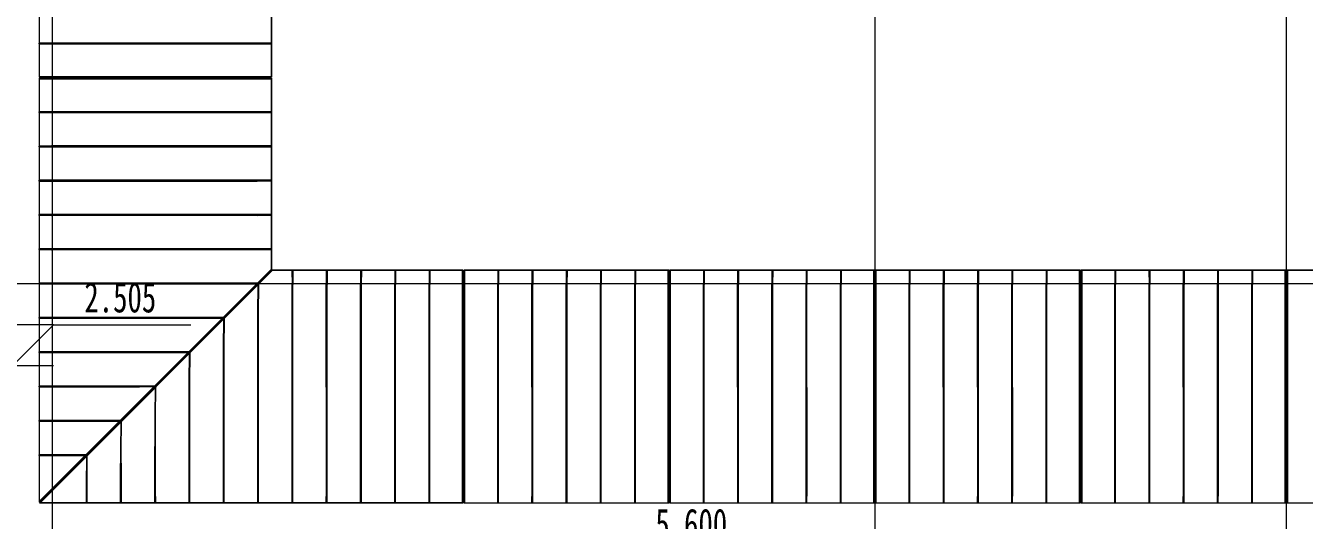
# Model space of a CAD drawing. Header units: millimetres. Extents: x 124696 to 347024, y 412631 to 564609.
# Drawn here: x 221378 to 235368, y 489762 to 495172 of the extents above; entities that cross this region are included whole.
import ezdxf

# ---------------------------------------------------------------- set-up
doc = ezdxf.new("R2010")
doc.units = ezdxf.units.MM
doc.header["$LTSCALE"] = 1500
doc.header["$MEASUREMENT"] = 0
doc.linetypes.add('二层平面图$0$轴网线_12_3_3_3 mm', pattern=[21, 12, -3, 3, -3])
doc.layers.add('0-建筑底图', color=7, linetype='Continuous')
for name, color, linetype, lineweight in [('二层平面图$0$A-ANNO-IDEN-LEVL', 3, 'Continuous', 15), ('二层平面图$0$A-COLU', 7, 'Continuous', 9), ('二层平面图$0$A-LINE', 7, 'Continuous', 9), ('二层平面图$0$A-WALL-CURT-PANEL-2', 7, 'Continuous', 9), ('二层平面图$0$A-WALL-CURT-PANEL-4', 140, 'Continuous', 9), ('二层平面图$0$ANNO-DOTE-1', 10, '二层平面图$0$轴网线_12_3_3_3 mm', 15)]:
    doc.layers.add(name, color=color, linetype=linetype, lineweight=lineweight)
doc.styles.add('二层平面图$0$黑体_5', font='simhei.ttf', dxfattribs={"width": 0.7, "height": 330})

# ---------------------------------------------------------------- blocks, each defined once
blk = doc.blocks.new('二层平面图$0$廊子单元01 - 廊子单元01-12764968-104-2F')
at = {"layer": '二层平面图$0$A-WALL-CURT-PANEL-2'}
for p, q in [((-146, 2245), (-146, 2237)), ((2396, 2245), (-146, 2245)), ((2396, 2237), (2396, 2245)), ((-146, 2237), (2396, 2237)), ((-146, 2237), (-146, 13)), ((2396, 13), (2396, 2237)), ((-146, 13), (2396, 13)), ((-146, 13), (-146, 5)), ((-146, 5), (2396, 5)), ((2396, 5), (2396, 13)), ((-146, -5), (-146, -13)), ((2396, -5), (-146, -5)), ((-146, -13), (2396, -13)), ((-146, -13), (-146, -2237)), ((2396, -13), (2396, -5)), ((2396, -2237), (2396, -13)), ((-146, -2237), (2396, -2237)), ((-146, -2237), (-146, -2245)), ((2396, -2245), (2396, -2237)), ((-146, -2245), (2396, -2245))]:
    blk.add_line(p, q, dxfattribs=at)
blk = doc.blocks.new('二层平面图$0$顶板轮廓组 - 顶板轮廓组-7793063-104-2F')
at = {"layer": '二层平面图$0$A-WALL-CURT-PANEL-2'}
for p, q in [((-7863, -1483), (-7855, -1483)), ((-7855, -1483), (-5631, -1483)), ((-5631, -1483), (-5623, -1483))]:
    blk.add_line(p, q, dxfattribs=at)
blk = doc.blocks.new('二层平面图$0$钢板肋 - 钢板肋-7793064-104-2F')
at = {"layer": '二层平面图$0$A-WALL-CURT-PANEL-2'}
for p, q in [((392, -814), (396, -807)), ((392, -814), (511, -879)), ((515, -872), (396, -807)), ((511, -879), (515, -872)), ((511, -879), (2483, -1963)), ((2487, -1956), (515, -872)), ((2487, -1956), (2483, -1963)), ((2623, -2030), (2487, -1956)), ((2483, -1963), (2619, -2037)), ((2619, -2037), (2623, -2030))]:
    blk.add_line(p, q, dxfattribs=at)
blk = doc.blocks.new('二层平面图$0$钢板肋轮廓族 - 钢板肋轮廓族-7793068-104-2F')
at = {"layer": '二层平面图$0$A-WALL-CURT-PANEL-2'}
for p, q in [((-1735, -5338), (-1704, -5490)), ((-1249, -7693), (-1704, -5490)), ((-1222, -7826), (-1249, -7693))]:
    blk.add_line(p, q, dxfattribs=at)
blk = doc.blocks.new('二层平面图$0$钢板肋 - 钢板肋-7793144-104-2F')
at = {"layer": '二层平面图$0$A-WALL-CURT-PANEL-2'}
for p, q in [((545, -856), (549, -849)), ((545, -856), (666, -919)), ((669, -912), (549, -849)), ((666, -919), (669, -912)), ((666, -919), (2664, -1954)), ((2667, -1946), (669, -912)), ((2667, -1946), (2664, -1954)), ((2664, -1954), (2801, -2025)), ((2805, -2018), (2667, -1946)), ((2801, -2025), (2805, -2018))]:
    blk.add_line(p, q, dxfattribs=at)
blk = doc.blocks.new('二层平面图$0$钢板肋 - 钢板肋-7805324-104-2F')
at = {"layer": '二层平面图$0$A-WALL-CURT-PANEL-2'}
for p, q in [((392, -814), (396, -807)), ((392, -814), (511, -879)), ((515, -872), (396, -807)), ((511, -879), (515, -872)), ((511, -879), (2483, -1963)), ((2487, -1956), (515, -872)), ((2487, -1956), (2483, -1963)), ((2623, -2030), (2487, -1956)), ((2483, -1963), (2619, -2037)), ((2619, -2037), (2623, -2030))]:
    blk.add_line(p, q, dxfattribs=at)
blk = doc.blocks.new('二层平面图$0$钢板肋 - 钢板肋-7805329-104-2F')
at = {"layer": '二层平面图$0$A-WALL-CURT-PANEL-2'}
for p, q in [((-678, 1855), (-686, 1854)), ((-686, 1854), (-671, 1699)), ((-663, 1700), (-678, 1855)), ((-671, 1699), (-663, 1700)), ((-671, 1699), (-461, -541)), ((-453, -540), (-663, 1700)), ((-453, -540), (-461, -541)), ((-461, -541), (-448, -676)), ((-440, -675), (-453, -540)), ((-440, -675), (-448, -676))]:
    blk.add_line(p, q, dxfattribs=at)
blk = doc.blocks.new('二层平面图$0$钢板肋 - 钢板肋-7805337-104-2F')
at = {"layer": '二层平面图$0$A-WALL-CURT-PANEL-2'}
for p, q in [((545, -856), (549, -849)), ((545, -856), (666, -919)), ((669, -912), (549, -849)), ((666, -919), (669, -912)), ((666, -919), (2664, -1954)), ((2667, -1946), (669, -912)), ((2667, -1946), (2664, -1954)), ((2664, -1954), (2801, -2025)), ((2805, -2018), (2667, -1946)), ((2801, -2025), (2805, -2018))]:
    blk.add_line(p, q, dxfattribs=at)
blk = doc.blocks.new('二层平面图$0$钢板肋轮廓族 - 钢板肋轮廓族-7793148-104-2F')
at = {"layer": '二层平面图$0$A-WALL-CURT-PANEL-2'}
for p, q in [((1735, -5338), (1704, -5490)), ((1249, -7693), (1704, -5490)), ((1222, -7826), (1249, -7693))]:
    blk.add_line(p, q, dxfattribs=at)
blk = doc.blocks.new('二层平面图$0$钢板肋轮廓族 - 钢板肋轮廓族-7805328-104-2F')
at = {"layer": '二层平面图$0$A-WALL-CURT-PANEL-2'}
for p, q in [((-1735, -5338), (-1704, -5490)), ((-1249, -7693), (-1704, -5490)), ((-1222, -7826), (-1249, -7693))]:
    blk.add_line(p, q, dxfattribs=at)
blk = doc.blocks.new('二层平面图$0$钢板肋轮廓族 - 钢板肋轮廓族-7805341-104-2F')
at = {"layer": '二层平面图$0$A-WALL-CURT-PANEL-2'}
for p, q in [((1735, -5338), (1704, -5490)), ((1249, -7693), (1704, -5490)), ((1222, -7826), (1249, -7693))]:
    blk.add_line(p, q, dxfattribs=at)
blk = doc.blocks.new('二层平面图$0$廊子单元2250_底部悬浮_ - 廊子单元2250_底部悬浮_-9515177-104-2F')
at = {"layer": '二层平面图$0$A-WALL-CURT-PANEL-2'}
for p, q in [((-146, 2245), (-146, 2237)), ((2396, 2245), (-146, 2245)), ((100, 2245), (100, 2250)), ((150, 2250), (100, 2250)), ((150, 2245), (150, 2250)), ((2100, 2245), (2100, 2250)), ((2150, 2250), (2100, 2250)), ((2150, 2245), (2150, 2250)), ((2396, 2237), (2396, 2245)), ((-146, 2237), (2396, 2237)), ((-146, 2237), (-146, 13)), ((2396, 13), (2396, 2237)), ((-146, 13), (2396, 13)), ((-146, 13), (-146, 5)), ((-146, 5), (2396, 5)), ((100, 0), (100, 5)), ((100, 0), (150, 0)), ((150, 0), (150, 5)), ((2100, 0), (2100, 5)), ((2100, 0), (2150, 0)), ((2150, 0), (2150, 5)), ((2396, 5), (2396, 13))]:
    blk.add_line(p, q, dxfattribs=at)
blk = doc.blocks.new('二层平面图$0$梁 - 梁-12800094-104-2F')
at = {"layer": '二层平面图$0$A-LINE'}
for p, q in [((-3168, 1410), (-3218, 1408)), ((-3218, 1403), (-3218, 1408)), ((-3168, 1405), (-3168, 1410)), ((-3108, 1413), (-3158, 1411)), ((-3158, 1406), (-3158, 1411)), ((-3108, 1408), (-3108, 1413)), ((-3126, -840), (-3127, -835)), ((-3126, -840), (-3076, -838)), ((-3076, -838), (-3077, -833)), ((-3066, -837), (-3067, -832)), ((-3066, -837), (-3016, -835)), ((-3016, -835), (-3017, -830))]:
    blk.add_line(p, q, dxfattribs=at)
blk = doc.blocks.new('二层平面图$0$廊子单元_转角阳角_底部悬浮 - 廊子单元_转角阳角_底部悬浮-12877202-104-2F')
at = {"layer": '二层平面图$0$A-WALL-CURT-PANEL-2'}
for p, q in [((4646, 4495), (2104, 4495)), ((2104, 4495), (2104, 4487)), ((2104, 4487), (2104, 2409)), ((4646, 4487), (2104, 4487)), ((2350, 4495), (2350, 4500)), ((2400, 4500), (2350, 4500)), ((2400, 4495), (2400, 4500)), ((4646, 4487), (4646, 4495)), ((4646, -133), (4646, 4487)), ((13, 2396), (5, 2396)), ((5, 2396), (5, -146)), ((13, -146), (13, 2396)), ((2091, 2396), (13, 2396)), ((4633, -146), (2091, 2396)), ((2099, 2396), (2091, 2396)), ((4641, -146), (2099, 2396)), ((4646, -133), (2104, 2409)), ((2104, 2409), (2104, 2401)), ((2104, 2401), (4646, -141)), ((0, 2150), (5, 2150)), ((0, 2150), (0, 2100)), ((0, 2100), (5, 2100)), ((2345, 2150), (2355, 2150)), ((2350, 2145), (2350, 2155)), ((2395, 2100), (2400, 2100)), ((2395, 2100), (2400, 2100)), ((2400, 2100), (2400, 2105)), ((2400, 2100), (2400, 2105)), ((4646, -141), (4646, -133)), ((5, -146), (13, -146)), ((13, -146), (4633, -146)), ((4633, -146), (4641, -146))]:
    blk.add_line(p, q, dxfattribs=at)
blk = doc.blocks.new('二层平面图$0$梁 - 梁-V198-104-2F')
at = {"layer": '二层平面图$0$A-LINE'}
for p, q in [((49, 2653), (49, 2663)), ((-1, 2603), (-1, 2613)), ((-27, -1837), (-27, -1832)), ((-27, -1837), (23, -1837)), ((23, -1837), (23, -1832)), ((33, -1837), (33, -1832)), ((33, -1837), (83, -1837)), ((83, -1837), (83, -1832))]:
    blk.add_line(p, q, dxfattribs=at)
blk = doc.blocks.new('二层平面图$0$梁 - 梁-V314-104-2F')
at = {"layer": '二层平面图$0$A-LINE'}
for p, q in [((-8, 1478), (-8, 1488)), ((42, 1528), (42, 1538)), ((-21, -712), (-21, -707)), ((-21, -712), (29, -712)), ((29, -712), (29, -707)), ((39, -712), (39, -707)), ((39, -712), (89, -712)), ((89, -712), (89, -707))]:
    blk.add_line(p, q, dxfattribs=at)
blk = doc.blocks.new('二层平面图$0$梁 - 梁-V315-104-2F')
at = {"layer": '二层平面图$0$A-LINE'}
for p, q in [((-8, 1533), (-8, 1538)), ((42, 1538), (-8, 1538)), ((42, 1533), (42, 1538)), ((52, 1533), (52, 1538)), ((102, 1538), (52, 1538)), ((102, 1533), (102, 1538)), ((-20, -662), (-20, -652)), ((29, -712), (29, -702))]:
    blk.add_line(p, q, dxfattribs=at)
blk = doc.blocks.new('二层平面图$0$梁 - 梁-V194-104-2F')
at = {"layer": '二层平面图$0$A-LINE'}
for p, q in [((-1, 2658), (-1, 2663)), ((49, 2663), (-1, 2663)), ((49, 2658), (49, 2663)), ((59, 2658), (59, 2663)), ((109, 2663), (59, 2663)), ((109, 2658), (109, 2663)), ((-27, -1787), (-27, -1777)), ((23, -1837), (23, -1827))]:
    blk.add_line(p, q, dxfattribs=at)
blk = doc.blocks.new('二层平面图$0$顶板轮廓组 - 顶板轮廓组-7918269-104-2F')
at = {"layer": '二层平面图$0$A-WALL-CURT-PANEL-2'}
for p, q in [((-9061, -187), (-9053, -187)), ((-9053, -187), (-4433, -187)), ((-4433, -187), (-4425, -187))]:
    blk.add_line(p, q, dxfattribs=at)
blk = doc.blocks.new('二层平面图$0$顶板轮廓组 - 顶板轮廓组-7918270-104-2F')
at = {"layer": '二层平面图$0$A-WALL-CURT-PANEL-2'}
for p, q in [((-7790, 1483), (-7782, 1483)), ((-7782, 1483), (-5704, 1483)), ((-5704, 1483), (-5696, 1483))]:
    blk.add_line(p, q, dxfattribs=at)
blk = doc.blocks.new('二层平面图$0$顶板轮廓组 - 顶板轮廓组-7918271-104-2F')
at = {"layer": '二层平面图$0$A-WALL-CURT-PANEL-2'}
for p, q in [((-7790, -187), (-7782, -187)), ((-7782, -187), (-5704, -187)), ((-5704, -187), (-5696, -187))]:
    blk.add_line(p, q, dxfattribs=at)
blk = doc.blocks.new('二层平面图$0$顶板轮廓组 - 顶板轮廓组-V191-104-2F')
at = {"layer": '二层平面图$0$A-WALL-CURT-PANEL-2'}
for p, q in [((-9061, 1483), (-9053, 1483)), ((-9053, 1483), (-4433, 1483)), ((-4433, 1483), (-4425, 1483))]:
    blk.add_line(p, q, dxfattribs=at)
blk = doc.blocks.new('二层平面图$0$钢板肋 - 钢板肋-7918272-104-2F')
at = {"layer": '二层平面图$0$A-WALL-CURT-PANEL-2'}
for p, q in [((-678, 1855), (-686, 1854)), ((-686, 1854), (-671, 1699)), ((-663, 1700), (-678, 1855)), ((-671, 1699), (-663, 1700)), ((-671, 1699), (-461, -541)), ((-453, -540), (-663, 1700)), ((-453, -540), (-461, -541)), ((-461, -541), (-448, -676)), ((-440, -675), (-453, -540)), ((-440, -675), (-448, -676))]:
    blk.add_line(p, q, dxfattribs=at)
blk = doc.blocks.new('二层平面图$0$钢板肋 - 钢板肋-7918278-104-2F')
at = {"layer": '二层平面图$0$A-WALL-CURT-PANEL-2'}
for p, q in [((392, -814), (396, -807)), ((392, -814), (511, -879)), ((515, -872), (396, -807)), ((511, -879), (515, -872)), ((511, -879), (2483, -1963)), ((2487, -1956), (515, -872)), ((2487, -1956), (2483, -1963)), ((2623, -2030), (2487, -1956)), ((2483, -1963), (2619, -2037)), ((2619, -2037), (2623, -2030))]:
    blk.add_line(p, q, dxfattribs=at)
blk = doc.blocks.new('二层平面图$0$钢板肋 - 钢板肋-7918285-104-2F')
at = {"layer": '二层平面图$0$A-WALL-CURT-PANEL-2'}
for p, q in [((514, -916), (518, -909)), ((514, -916), (633, -981)), ((637, -974), (518, -909)), ((633, -981), (637, -974)), ((2470, -1987), (637, -974)), ((633, -981), (2462, -1990)), ((2470, -1987), (2462, -1990)), ((2462, -1990), (2598, -2065)), ((2606, -2062), (2470, -1987))]:
    blk.add_line(p, q, dxfattribs=at)
blk = doc.blocks.new('二层平面图$0$钢板肋 - 钢板肋-7918288-104-2F')
at = {"layer": '二层平面图$0$A-WALL-CURT-PANEL-2'}
for p, q in [((634, -1033), (638, -1026)), ((634, -1033), (753, -1099)), ((756, -1092), (638, -1026)), ((753, -1099), (756, -1092)), ((753, -1099), (2251, -1931)), ((2258, -1929), (756, -1092)), ((2258, -1929), (2251, -1931)), ((2251, -1931), (2386, -2007)), ((2394, -2004), (2258, -1929))]:
    blk.add_line(p, q, dxfattribs=at)
blk = doc.blocks.new('二层平面图$0$钢板肋 - 钢板肋-7918293-104-2F')
at = {"layer": '二层平面图$0$A-WALL-CURT-PANEL-2'}
for p, q in [((728, -1162), (732, -1155)), ((728, -1162), (847, -1229)), ((851, -1222), (732, -1155)), ((847, -1229), (851, -1222)), ((847, -1229), (2014, -1884)), ((2022, -1882), (851, -1222)), ((2022, -1882), (2014, -1884)), ((2014, -1884), (2149, -1960)), ((2157, -1958), (2022, -1882))]:
    blk.add_line(p, q, dxfattribs=at)
blk = doc.blocks.new('二层平面图$0$钢板肋 - 钢板肋-7918298-104-2F')
at = {"layer": '二层平面图$0$A-WALL-CURT-PANEL-2'}
for p, q in [((773, -1310), (777, -1303)), ((773, -1310), (891, -1377)), ((895, -1370), (777, -1303)), ((891, -1377), (895, -1370)), ((891, -1377), (1727, -1856)), ((1735, -1854), (895, -1370)), ((1735, -1854), (1727, -1856)), ((1727, -1856), (1862, -1933)), ((1869, -1931), (1735, -1854))]:
    blk.add_line(p, q, dxfattribs=at)
blk = doc.blocks.new('二层平面图$0$钢板肋 - 钢板肋-7918303-104-2F')
at = {"layer": '二层平面图$0$A-WALL-CURT-PANEL-2'}
for p, q in [((694, -1482), (698, -1475)), ((694, -1482), (811, -1552)), ((814, -1545), (698, -1475)), ((811, -1552), (814, -1545)), ((811, -1552), (1316, -1854)), ((1324, -1852), (814, -1545)), ((1324, -1852), (1316, -1854)), ((1316, -1854), (1449, -1934)), ((1457, -1932), (1324, -1852))]:
    blk.add_line(p, q, dxfattribs=at)
blk = doc.blocks.new('二层平面图$0$钢板肋 - 钢板肋-7918308-104-2F')
at = {"layer": '二层平面图$0$A-WALL-CURT-PANEL-2'}
for p, q in [((230, -1606), (234, -1599)), ((230, -1606), (342, -1683)), ((346, -1676), (234, -1599)), ((342, -1683), (346, -1676)), ((527, -1801), (346, -1676)), ((342, -1683), (518, -1803)), ((527, -1801), (518, -1803)), ((518, -1803), (646, -1891)), ((654, -1889), (527, -1801))]:
    blk.add_line(p, q, dxfattribs=at)
blk = doc.blocks.new('二层平面图$0$钢板肋 - 钢板肋-7918323-104-2F')
at = {"layer": '二层平面图$0$A-WALL-CURT-PANEL-2'}
for p, q in [((-172, 1840), (-204, 1688)), ((-198, 1692), (-165, 1844)), ((-204, 1688), (-641, -355)), ((-633, -356), (-198, 1692)), ((-204, 1688), (-198, 1692)), ((-641, -355), (-669, -487)), ((-662, -489), (-633, -356)), ((-633, -356), (-641, -355)), ((-662, -489), (-669, -487))]:
    blk.add_line(p, q, dxfattribs=at)
blk = doc.blocks.new('二层平面图$0$钢板肋 - 钢板肋-7918326-104-2F')
at = {"layer": '二层平面图$0$A-WALL-CURT-PANEL-2'}
for p, q in [((-203, 1649), (-240, 1498)), ((-233, 1502), (-196, 1653)), ((-240, 1498), (-654, -165)), ((-646, -167), (-233, 1502)), ((-240, 1498), (-233, 1502)), ((-654, -165), (-686, -297)), ((-679, -299), (-646, -167)), ((-646, -167), (-654, -165)), ((-679, -299), (-686, -297))]:
    blk.add_line(p, q, dxfattribs=at)
blk = doc.blocks.new('二层平面图$0$钢板肋 - 钢板肋-7918331-104-2F')
at = {"layer": '二层平面图$0$A-WALL-CURT-PANEL-2'}
for p, q in [((-308, 1268), (-365, 1123)), ((-358, 1126), (-301, 1271)), ((-365, 1123), (-717, 226)), ((-710, 224), (-358, 1126)), ((-365, 1123), (-358, 1126)), ((-717, 226), (-767, 100)), ((-759, 97), (-710, 224)), ((-710, 224), (-717, 226)), ((-759, 97), (-767, 100))]:
    blk.add_line(p, q, dxfattribs=at)
blk = doc.blocks.new('二层平面图$0$钢板肋 - 钢板肋-7918336-104-2F')
at = {"layer": '二层平面图$0$A-WALL-CURT-PANEL-2'}
for p, q in [((-668, 991), (-790, 895)), ((-782, 893), (-660, 990)), ((-790, 895), (-957, 762)), ((-953, 756), (-782, 893)), ((-790, 895), (-782, 893)), ((-957, 762), (-1064, 678)), ((-1059, 671), (-953, 756)), ((-953, 756), (-957, 762)), ((-1059, 671), (-1064, 678))]:
    blk.add_line(p, q, dxfattribs=at)
blk = doc.blocks.new('二层平面图$0$钢板肋 - 钢板肋-7918341-104-2F')
at = {"layer": '二层平面图$0$A-WALL-CURT-PANEL-2'}
for p, q in [((-245, 1458), (-289, 1309)), ((-282, 1313), (-238, 1461)), ((-289, 1309), (-676, 27)), ((-669, 25), (-282, 1313)), ((-289, 1309), (-282, 1313)), ((-676, 27), (-715, -103)), ((-708, -105), (-669, 25)), ((-669, 25), (-676, 27)), ((-708, -105), (-715, -103))]:
    blk.add_line(p, q, dxfattribs=at)
blk = doc.blocks.new('二层平面图$0$钢板肋 - 钢板肋-7918346-104-2F')
at = {"layer": '二层平面图$0$A-WALL-CURT-PANEL-2'}
for p, q in [((-422, 1089), (-500, 955)), ((-492, 957), (-414, 1091)), ((-500, 955), (-798, 447)), ((-791, 443), (-492, 957)), ((-500, 955), (-492, 957)), ((-798, 447), (-866, 330)), ((-859, 326), (-791, 443)), ((-791, 443), (-798, 447)), ((-859, 326), (-866, 330))]:
    blk.add_line(p, q, dxfattribs=at)
blk = doc.blocks.new('二层平面图$0$廊子立柱角钢 - 廊子立柱角钢-10477935-104-2F')
at = {"layer": '二层平面图$0$A-LINE'}
for p, q in [((78740, 35990), (78735, 35990)), ((78740, 35995), (78745, 35995)), ((78740, 35985), (78740, 35990)), ((78745, 35995), (78745, 35990))]:
    blk.add_line(p, q, dxfattribs=at)
blk = doc.blocks.new('二层平面图$0$廊子立柱角钢 - 廊子立柱角钢-10477930-104-2F')
at = {"layer": '二层平面图$0$A-LINE'}
for p, q in [((76490, 33740), (76485, 33740)), ((76490, 33745), (76495, 33745)), ((76490, 33735), (76490, 33740)), ((76495, 33745), (76495, 33740))]:
    blk.add_line(p, q, dxfattribs=at)
blk = doc.blocks.new('二层平面图$0$钢板肋轮廓族 - 钢板肋轮廓族-7918275-104-2F')
at = {"layer": '二层平面图$0$A-WALL-CURT-PANEL-2'}
for p, q in [((-1735, -5338), (-1704, -5490)), ((-1249, -7693), (-1704, -5490)), ((-1222, -7826), (-1249, -7693))]:
    blk.add_line(p, q, dxfattribs=at)
blk = doc.blocks.new('二层平面图$0$钢板肋轮廓族 - 钢板肋轮廓族-7678541-104-2F')
at = {"layer": '二层平面图$0$A-WALL-CURT-PANEL-2'}
for p, q in [((-1720, -5414), (-1688, -5566)), ((-1265, -7617), (-1688, -5566)), ((-1238, -7750), (-1265, -7617))]:
    blk.add_line(p, q, dxfattribs=at)
blk = doc.blocks.new('二层平面图$0$钢板肋轮廓族 - 钢板肋轮廓族-7678542-104-2F')
at = {"layer": '二层平面图$0$A-WALL-CURT-PANEL-2'}
for p, q in [((-1719, -5417), (-1687, -5569)), ((-1266, -7614), (-1687, -5569)), ((-1238, -7747), (-1266, -7614))]:
    blk.add_line(p, q, dxfattribs=at)
blk = doc.blocks.new('二层平面图$0$钢板肋轮廓族 - 钢板肋轮廓族-7918291-104-2F')
at = {"layer": '二层平面图$0$A-WALL-CURT-PANEL-2'}
for p, q in [((-1682, -5598), (-1650, -5750)), ((-1303, -7434), (-1650, -5750)), ((-1276, -7567), (-1303, -7434))]:
    blk.add_line(p, q, dxfattribs=at)
blk = doc.blocks.new('二层平面图$0$钢板肋轮廓族 - 钢板肋轮廓族-7918292-104-2F')
at = {"layer": '二层平面图$0$A-WALL-CURT-PANEL-2'}
for p, q in [((-1681, -5600), (-1650, -5752)), ((-1303, -7431), (-1650, -5752)), ((-1276, -7564), (-1303, -7431))]:
    blk.add_line(p, q, dxfattribs=at)
blk = doc.blocks.new('二层平面图$0$钢板肋轮廓族 - 钢板肋轮廓族-7918296-104-2F')
at = {"layer": '二层平面图$0$A-WALL-CURT-PANEL-2'}
for p, q in [((-1644, -5781), (-1613, -5933)), ((-1341, -7250), (-1613, -5933)), ((-1314, -7383), (-1341, -7250))]:
    blk.add_line(p, q, dxfattribs=at)
blk = doc.blocks.new('二层平面图$0$钢板肋轮廓族 - 钢板肋轮廓族-7918297-104-2F')
at = {"layer": '二层平面图$0$A-WALL-CURT-PANEL-2'}
for p, q in [((-1643, -5784), (-1612, -5936)), ((-1341, -7247), (-1612, -5936)), ((-1314, -7380), (-1341, -7247))]:
    blk.add_line(p, q, dxfattribs=at)
blk = doc.blocks.new('二层平面图$0$钢板肋轮廓族 - 钢板肋轮廓族-7918301-104-2F')
at = {"layer": '二层平面图$0$A-WALL-CURT-PANEL-2'}
for p, q in [((-1606, -5965), (-1575, -6117)), ((-1379, -7066), (-1575, -6117)), ((-1352, -7199), (-1379, -7066))]:
    blk.add_line(p, q, dxfattribs=at)
blk = doc.blocks.new('二层平面图$0$钢板肋轮廓族 - 钢板肋轮廓族-7918302-104-2F')
at = {"layer": '二层平面图$0$A-WALL-CURT-PANEL-2'}
for p, q in [((-1605, -5968), (-1574, -6120)), ((-1379, -7063), (-1574, -6120)), ((-1352, -7196), (-1379, -7063))]:
    blk.add_line(p, q, dxfattribs=at)
blk = doc.blocks.new('二层平面图$0$钢板肋轮廓族 - 钢板肋轮廓族-7918306-104-2F')
at = {"layer": '二层平面图$0$A-WALL-CURT-PANEL-2'}
for p, q in [((-1568, -6149), (-1537, -6301)), ((-1417, -6883), (-1537, -6301)), ((-1390, -7016), (-1417, -6883))]:
    blk.add_line(p, q, dxfattribs=at)
blk = doc.blocks.new('二层平面图$0$钢板肋轮廓族 - 钢板肋轮廓族-7918307-104-2F')
at = {"layer": '二层平面图$0$A-WALL-CURT-PANEL-2'}
for p, q in [((-1567, -6151), (-1536, -6303)), ((-1417, -6880), (-1536, -6303)), ((-1389, -7013), (-1417, -6880))]:
    blk.add_line(p, q, dxfattribs=at)
blk = doc.blocks.new('二层平面图$0$钢板肋轮廓族 - 钢板肋轮廓族-7918311-104-2F')
at = {"layer": '二层平面图$0$A-WALL-CURT-PANEL-2'}
for p, q in [((-1531, -6332), (-1499, -6484)), ((-1455, -6699), (-1499, -6484)), ((-1428, -6832), (-1455, -6699))]:
    blk.add_line(p, q, dxfattribs=at)
blk = doc.blocks.new('二层平面图$0$钢板肋轮廓族 - 钢板肋轮廓族-7918312-104-2F')
at = {"layer": '二层平面图$0$A-WALL-CURT-PANEL-2'}
for p, q in [((-1529, -6335), (-1498, -6487)), ((-1454, -6696), (-1498, -6487)), ((-1427, -6829), (-1454, -6696))]:
    blk.add_line(p, q, dxfattribs=at)
blk = doc.blocks.new('二层平面图$0$钢板肋轮廓族 - 钢板肋轮廓族-7716302-104-2F')
at = {"layer": '二层平面图$0$A-WALL-CURT-PANEL-2'}
for p, q in [((1720, -5414), (1688, -5566)), ((1265, -7617), (1688, -5566)), ((1238, -7750), (1265, -7617))]:
    blk.add_line(p, q, dxfattribs=at)
blk = doc.blocks.new('二层平面图$0$钢板肋轮廓族 - 钢板肋轮廓族-7716303-104-2F')
at = {"layer": '二层平面图$0$A-WALL-CURT-PANEL-2'}
for p, q in [((1719, -5417), (1687, -5569)), ((1266, -7614), (1687, -5569)), ((1238, -7747), (1266, -7614))]:
    blk.add_line(p, q, dxfattribs=at)
blk = doc.blocks.new('二层平面图$0$钢板肋轮廓族 - 钢板肋轮廓族-7918329-104-2F')
at = {"layer": '二层平面图$0$A-WALL-CURT-PANEL-2'}
for p, q in [((1682, -5598), (1650, -5750)), ((1303, -7434), (1650, -5750)), ((1276, -7567), (1303, -7434))]:
    blk.add_line(p, q, dxfattribs=at)
blk = doc.blocks.new('二层平面图$0$钢板肋轮廓族 - 钢板肋轮廓族-7918330-104-2F')
at = {"layer": '二层平面图$0$A-WALL-CURT-PANEL-2'}
for p, q in [((1681, -5600), (1650, -5752)), ((1303, -7431), (1650, -5752)), ((1276, -7564), (1303, -7431))]:
    blk.add_line(p, q, dxfattribs=at)
blk = doc.blocks.new('二层平面图$0$钢板肋轮廓族 - 钢板肋轮廓族-7918334-104-2F')
at = {"layer": '二层平面图$0$A-WALL-CURT-PANEL-2'}
for p, q in [((1606, -5965), (1575, -6117)), ((1379, -7066), (1575, -6117)), ((1352, -7199), (1379, -7066))]:
    blk.add_line(p, q, dxfattribs=at)
blk = doc.blocks.new('二层平面图$0$钢板肋轮廓族 - 钢板肋轮廓族-7918335-104-2F')
at = {"layer": '二层平面图$0$A-WALL-CURT-PANEL-2'}
for p, q in [((1605, -5968), (1574, -6120)), ((1379, -7063), (1574, -6120)), ((1352, -7196), (1379, -7063))]:
    blk.add_line(p, q, dxfattribs=at)
blk = doc.blocks.new('二层平面图$0$钢板肋轮廓族 - 钢板肋轮廓族-7918339-104-2F')
at = {"layer": '二层平面图$0$A-WALL-CURT-PANEL-2'}
for p, q in [((1531, -6332), (1499, -6484)), ((1455, -6699), (1499, -6484)), ((1428, -6832), (1455, -6699))]:
    blk.add_line(p, q, dxfattribs=at)
blk = doc.blocks.new('二层平面图$0$钢板肋轮廓族 - 钢板肋轮廓族-7918340-104-2F')
at = {"layer": '二层平面图$0$A-WALL-CURT-PANEL-2'}
for p, q in [((1529, -6335), (1498, -6487)), ((1454, -6696), (1498, -6487)), ((1427, -6829), (1454, -6696))]:
    blk.add_line(p, q, dxfattribs=at)
blk = doc.blocks.new('二层平面图$0$钢板肋轮廓族 - 钢板肋轮廓族-7918344-104-2F')
at = {"layer": '二层平面图$0$A-WALL-CURT-PANEL-2'}
for p, q in [((1644, -5781), (1613, -5933)), ((1341, -7250), (1613, -5933)), ((1314, -7383), (1341, -7250))]:
    blk.add_line(p, q, dxfattribs=at)
blk = doc.blocks.new('二层平面图$0$钢板肋轮廓族 - 钢板肋轮廓族-7918345-104-2F')
at = {"layer": '二层平面图$0$A-WALL-CURT-PANEL-2'}
for p, q in [((1643, -5784), (1612, -5936)), ((1341, -7247), (1612, -5936)), ((1314, -7380), (1341, -7247))]:
    blk.add_line(p, q, dxfattribs=at)
blk = doc.blocks.new('二层平面图$0$钢板肋轮廓族 - 钢板肋轮廓族-7918349-104-2F')
at = {"layer": '二层平面图$0$A-WALL-CURT-PANEL-2'}
for p, q in [((1568, -6149), (1537, -6301)), ((1417, -6883), (1537, -6301)), ((1390, -7016), (1417, -6883))]:
    blk.add_line(p, q, dxfattribs=at)
blk = doc.blocks.new('二层平面图$0$钢板肋轮廓族 - 钢板肋轮廓族-7918350-104-2F')
at = {"layer": '二层平面图$0$A-WALL-CURT-PANEL-2'}
for p, q in [((1567, -6151), (1536, -6303)), ((1417, -6880), (1536, -6303)), ((1389, -7013), (1417, -6880))]:
    blk.add_line(p, q, dxfattribs=at)
blk = doc.blocks.new('二层平面图$0$梁 - 梁-12800551-104-2F')
at = {"layer": '二层平面图$0$A-LINE'}
for p, q in [((-1, 2658), (-1, 2663)), ((49, 2663), (-1, 2663)), ((49, 2658), (49, 2663)), ((59, 2658), (59, 2663)), ((109, 2663), (59, 2663)), ((109, 2658), (109, 2663)), ((-14, 408), (-14, 418)), ((36, 408), (36, 418)), ((46, 408), (46, 418)), ((96, 408), (96, 418)), ((-27, -1837), (-27, -1832)), ((-27, -1837), (23, -1837)), ((23, -1837), (23, -1832)), ((33, -1837), (33, -1832)), ((33, -1837), (83, -1837)), ((83, -1837), (83, -1832))]:
    blk.add_line(p, q, dxfattribs=at)
blk = doc.blocks.new('二层平面图$0$梁 - 梁-12800552-104-2F')
at = {"layer": '二层平面图$0$A-COLU'}
for p, q in [((49, 2663), (-1, 2663)), ((109, 2663), (59, 2663))]:
    blk.add_line(p, q, dxfattribs=at)
at = {"layer": '二层平面图$0$A-LINE'}
for p, q in [((-1, 2658), (-1, 2663)), ((49, 2658), (49, 2663)), ((59, 2658), (59, 2663)), ((109, 2658), (109, 2663)), ((-14, 408), (-14, 418)), ((36, 408), (36, 418)), ((46, 408), (46, 418)), ((96, 408), (96, 418)), ((-27, -1837), (-27, -1832)), ((-27, -1837), (23, -1837)), ((23, -1837), (23, -1832)), ((33, -1837), (33, -1832)), ((33, -1837), (83, -1837)), ((83, -1837), (83, -1832))]:
    blk.add_line(p, q, dxfattribs=at)
blk = doc.blocks.new('二层平面图$0$高程点 - 高程点符号-322107-104-2F')
at = {"layer": '二层平面图$0$A-ANNO-IDEN-LEVL'}
for p, q in [((-3, 3), (-13, 3)), ((-3, 3), (3, 3)), ((0, 0), (-3, 3)), ((0, 0), (3, 3)), ((-2.999, 0), (2.991, 0))]:
    blk.add_line(p, q, dxfattribs=at)
blk = doc.blocks.new('二层平面图')
at = {"layer": '二层平面图$0$ANNO-DOTE-1', "color": 8}
for p, q in [((76500, -6710.3), (76500, 106757.2)), ((85500, -6710.3), (85500, 106757.2)), ((90000, -6710.3), (90000, 106757.2)), ((-18896.2, 36000), (161528.2, 36000))]:
    blk.add_line(p, q, dxfattribs=at)
at = {"layer": '二层平面图$0$A-ANNO-IDEN-LEVL', "color": 8, "extrusion": (0, 0, -1), "xscale": 149.9999999999999, "yscale": 149.9999999999999, "zscale": 149.9999999999999}
blk.add_blockref('二层平面图$0$高程点 - 高程点符号-322107-104-2F', (-76062.4, 35100.2), dxfattribs=at)
at = {"layer": '二层平面图$0$A-COLU', "color": 8}
for name, p, rotation in [('二层平面图$0$梁 - 梁-12800094-104-2F', (73396.5, 39788.3), 177.6625792006849), ('二层平面图$0$梁 - 梁-12800094-104-2F', (75646.5, 39788.3), 177.6625792006843), ('二层平面图$0$梁 - 梁-V198-104-2F', (76538.5, 36413.3), 180.3346980908709), ('二层平面图$0$梁 - 梁-V314-104-2F', (78788.5, 37538.3), 180.3346980908709), ('二层平面图$0$梁 - 梁-V315-104-2F', (79461.7, 36038.5), 270.3346980908711), ('二层平面图$0$梁 - 梁-12800552-104-2F', (82836.7, 36038.5), 270.3346980909761), ('二层平面图$0$梁 - 梁-12800552-104-2F', (87336.7, 36038.5), 270.3346980909761), ('二层平面图$0$梁 - 梁-12800552-104-2F', (91836.7, 36038.5), 270.3346980909761), ('二层平面图$0$梁 - 梁-V194-104-2F', (78336.7, 33788.5), 270.3346980908719), ('二层平面图$0$梁 - 梁-12800551-104-2F', (83663.3, 33711.5), 90.33469809097608), ('二层平面图$0$梁 - 梁-12800551-104-2F', (88163.3, 33711.5), 90.33469809097608), ('二层平面图$0$梁 - 梁-12800551-104-2F', (92663.3, 33711.5), 90.33469809097608)]:
    blk.add_blockref(name, p, dxfattribs=dict(at, rotation=rotation))
for name in ['二层平面图$0$廊子立柱角钢 - 廊子立柱角钢-10477935-104-2F', '二层平面图$0$廊子立柱角钢 - 廊子立柱角钢-10477930-104-2F']:
    blk.add_blockref(name, (0, 0), dxfattribs=at)
at = {"layer": '二层平面图$0$A-WALL-CURT-PANEL-2', "color": 8}
for name, p, rotation in [('二层平面图$0$钢板肋 - 钢板肋-7793064-104-2F', (75618.7, 40270.8), 28.77831953413523), ('二层平面图$0$钢板肋 - 钢板肋-7793064-104-2F', (75618.7, 39895.8), 28.77831953413954), ('二层平面图$0$顶板轮廓组 - 顶板轮廓组-7793063-104-2F', (77836.7, 32632.1), 269.9997238038843), ('二层平面图$0$顶板轮廓组 - 顶板轮廓组-7793063-104-2F', (80377.7, 32632.1), 269.9997238038504), ('二层平面图$0$钢板肋 - 钢板肋-7793064-104-2F', (75618.7, 39520.8), 28.77831953414386), ('二层平面图$0$钢板肋 - 钢板肋-7793144-104-2F', (75476.2, 39130.5), 27.38621442165004), ('二层平面图$0$钢板肋轮廓族 - 钢板肋轮廓族-7793068-104-2F', (83772.4, 36226.6), 258.3494812778414), ('二层平面图$0$钢板肋轮廓族 - 钢板肋轮廓族-7793068-104-2F', (83772.4, 36218.6), 258.3494812778414), ('二层平面图$0$钢板肋轮廓族 - 钢板肋轮廓族-7793148-104-2F', (83772.4, 41406.4), 281.6504916670872), ('二层平面图$0$钢板肋轮廓族 - 钢板肋轮廓族-7793148-104-2F', (83772.4, 41398.4), 281.6504916670872), ('二层平面图$0$钢板肋轮廓族 - 钢板肋轮廓族-7918275-104-2F', (83772.9, 35101.6), 258.3495276087314), ('二层平面图$0$钢板肋轮廓族 - 钢板肋轮廓族-7918275-104-2F', (83772.9, 35093.6), 258.3495276087314), ('二层平面图$0$钢板肋 - 钢板肋-7918278-104-2F', (75619.2, 37645.8), 28.77851024270654), ('二层平面图$0$顶板轮廓组 - 顶板轮廓组-7918269-104-2F', (76541.2, 29184.3), 269.9999999998014), ('二层平面图$0$顶板轮廓组 - 顶板轮廓组-7918270-104-2F', (77412.8, 30454.8), 269.9999999998017), ('二层平面图$0$钢板肋 - 钢板肋-7918272-104-2F', (76985.8, 37369.5), 264.6392443084568), ('二层平面图$0$钢板肋轮廓族 - 钢板肋轮廓族-7918275-104-2F', (83772.9, 34726.6), 258.3495276087314), ('二层平面图$0$钢板肋轮廓族 - 钢板肋轮廓族-7918275-104-2F', (83772.9, 34718.6), 258.3495276087314), ('二层平面图$0$钢板肋 - 钢板肋-7918272-104-2F', (76985.8, 36994.5), 264.6392443084568), ('二层平面图$0$钢板肋轮廓族 - 钢板肋轮廓族-7918275-104-2F', (83772.9, 34351.6), 258.3495276087314), ('二层平面图$0$钢板肋轮廓族 - 钢板肋轮廓族-7918275-104-2F', (83772.9, 34343.6), 258.3495276087314), ('二层平面图$0$钢板肋 - 钢板肋-7918278-104-2F', (75619.2, 36895.8), 28.77851024270642), ('二层平面图$0$钢板肋轮廓族 - 钢板肋轮廓族-7918275-104-2F', (83772.9, 33976.6), 258.3495276087314), ('二层平面图$0$钢板肋轮廓族 - 钢板肋轮廓族-7918275-104-2F', (83772.9, 33968.6), 258.3495276087314), ('二层平面图$0$钢板肋 - 钢板肋-7918285-104-2F', (75461.7, 36549.1), 28.89931983975593), ('二层平面图$0$钢板肋 - 钢板肋-7918272-104-2F', (76985.8, 36244.5), 264.6392443084569), ('二层平面图$0$钢板肋轮廓族 - 钢板肋轮廓族-7918275-104-2F', (83772.9, 33601.6), 258.3495276087314), ('二层平面图$0$钢板肋轮廓族 - 钢板肋轮廓族-7918275-104-2F', (83772.9, 33593.6), 258.3495276087314), ('二层平面图$0$钢板肋 - 钢板肋-7918288-104-2F', (75298.4, 36215.7), 29.08465595843198), ('二层平面图$0$钢板肋轮廓族 - 钢板肋轮廓族-7678541-104-2F', (83693.7, 33222.9), 258.3217795663307), ('二层平面图$0$钢板肋轮廓族 - 钢板肋轮廓族-7678542-104-2F', (83693.6, 33222.4), 258.377343972421), ('二层平面图$0$钢板肋 - 钢板肋-7918278-104-2F', (78604.2, 32869.2), 118.7785102427061), ('二层平面图$0$钢板肋 - 钢板肋-7918278-104-2F', (78979.2, 32869.2), 118.7785102427061), ('二层平面图$0$钢板肋轮廓族 - 钢板肋轮廓族-7918275-104-2F', (81898.4, 41022.9), 348.3495276087309), ('二层平面图$0$钢板肋轮廓族 - 钢板肋轮廓族-7918275-104-2F', (81906.4, 41022.9), 348.3495276087309), ('二层平面图$0$钢板肋 - 钢板肋-7918278-104-2F', (79354.2, 32869.2), 118.7785102427061), ('二层平面图$0$钢板肋轮廓族 - 钢板肋轮廓族-7918275-104-2F', (82273.4, 41022.9), 348.3495276087309), ('二层平面图$0$钢板肋轮廓族 - 钢板肋轮廓族-7918275-104-2F', (82281.4, 41022.9), 348.3495276087309), ('二层平面图$0$钢板肋 - 钢板肋-7918278-104-2F', (79729.2, 32869.2), 118.7785102427061), ('二层平面图$0$钢板肋轮廓族 - 钢板肋轮廓族-7918275-104-2F', (82648.4, 41022.9), 348.3495276087309), ('二层平面图$0$钢板肋轮廓族 - 钢板肋轮廓族-7918275-104-2F', (82656.4, 41022.9), 348.3495276087309), ('二层平面图$0$钢板肋 - 钢板肋-7918278-104-2F', (80104.2, 32869.2), 118.778510242706), ('二层平面图$0$钢板肋轮廓族 - 钢板肋轮廓族-7918275-104-2F', (83023.4, 41022.9), 348.3495276087309), ('二层平面图$0$钢板肋轮廓族 - 钢板肋轮廓族-7918275-104-2F', (83031.4, 41022.9), 348.3495276087309), ('二层平面图$0$钢板肋轮廓族 - 钢板肋轮廓族-7918275-104-2F', (83398.4, 41022.9), 348.349527608731), ('二层平面图$0$钢板肋轮廓族 - 钢板肋轮廓族-7918275-104-2F', (83406.4, 41022.9), 348.349527608731), ('二层平面图$0$钢板肋 - 钢板肋-7793064-104-2F', (80854.2, 32869.2), 118.7783195340246), ('二层平面图$0$钢板肋 - 钢板肋-7793064-104-2F', (81229.2, 32869.2), 118.7783195340285), ('二层平面图$0$钢板肋轮廓族 - 钢板肋轮廓族-7793068-104-2F', (84148.4, 41022.9), 348.349481277722), ('二层平面图$0$钢板肋轮廓族 - 钢板肋轮廓族-7793068-104-2F', (84156.4, 41022.9), 348.349481277722), ('二层平面图$0$顶板轮廓组 - 顶板轮廓组-7793063-104-2F', (88867.9, 37628.2), 359.9997238045553), ('二层平面图$0$钢板肋 - 钢板肋-7793064-104-2F', (81604.2, 32869.2), 118.7783195340327), ('二层平面图$0$钢板肋轮廓族 - 钢板肋轮廓族-7793068-104-2F', (84523.4, 41022.9), 348.3494812777262), ('二层平面图$0$钢板肋轮廓族 - 钢板肋轮廓族-7793068-104-2F', (84531.4, 41022.9), 348.3494812777262), ('二层平面图$0$钢板肋 - 钢板肋-7793064-104-2F', (81979.2, 32869.2), 118.7783195340367), ('二层平面图$0$钢板肋轮廓族 - 钢板肋轮廓族-7793068-104-2F', (84898.4, 41022.9), 348.3494812777301), ('二层平面图$0$钢板肋轮廓族 - 钢板肋轮廓族-7793068-104-2F', (84906.4, 41022.9), 348.3494812777301), ('二层平面图$0$钢板肋 - 钢板肋-7793144-104-2F', (82369.5, 32726.7), 117.3862144215434), ('二层平面图$0$钢板肋轮廓族 - 钢板肋轮廓族-7793068-104-2F', (85273.4, 41022.9), 348.3494812777343), ('二层平面图$0$钢板肋轮廓族 - 钢板肋轮廓族-7793068-104-2F', (85281.4, 41022.9), 348.3494812777343), ('二层平面图$0$钢板肋轮廓族 - 钢板肋轮廓族-7793148-104-2F', (80093.6, 41022.9), 11.65049166698042), ('二层平面图$0$钢板肋轮廓族 - 钢板肋轮廓族-7793148-104-2F', (80101.6, 41022.9), 11.65049166698045), ('二层平面图$0$钢板肋 - 钢板肋-7805324-104-2F', (83104.2, 32869.2), 118.7786206197928), ('二层平面图$0$钢板肋轮廓族 - 钢板肋轮廓族-7805328-104-2F', (86398.4, 41022.9), 348.3494948051035), ('二层平面图$0$钢板肋轮廓族 - 钢板肋轮廓族-7805328-104-2F', (86406.4, 41022.9), 348.3494948051035), ('二层平面图$0$钢板肋 - 钢板肋-7805324-104-2F', (83854.2, 32869.2), 118.7786206197929), ('二层平面图$0$钢板肋轮廓族 - 钢板肋轮廓族-7805328-104-2F', (86773.4, 41022.9), 348.3494948051034), ('二层平面图$0$钢板肋轮廓族 - 钢板肋轮廓族-7805328-104-2F', (86781.4, 41022.9), 348.3494948051034), ('二层平面图$0$钢板肋 - 钢板肋-7805324-104-2F', (84229.2, 32869.2), 118.778620619793), ('二层平面图$0$钢板肋 - 钢板肋-7805329-104-2F', (84505.5, 34235.7), 354.6392327688283), ('二层平面图$0$钢板肋轮廓族 - 钢板肋轮廓族-7805328-104-2F', (87148.4, 41022.9), 348.3494948051035), ('二层平面图$0$钢板肋轮廓族 - 钢板肋轮廓族-7805328-104-2F', (87156.4, 41022.9), 348.3494948051035), ('二层平面图$0$钢板肋 - 钢板肋-7805337-104-2F', (84619.5, 32726.7), 117.3865109686723), ('二层平面图$0$钢板肋轮廓族 - 钢板肋轮廓族-7805328-104-2F', (87523.4, 41022.9), 348.3494948051034), ('二层平面图$0$钢板肋轮廓族 - 钢板肋轮廓族-7805328-104-2F', (87531.4, 41022.9), 348.3494948051034), ('二层平面图$0$钢板肋轮廓族 - 钢板肋轮廓族-7805341-104-2F', (82343.6, 41022.9), 11.65050519470563), ('二层平面图$0$钢板肋轮廓族 - 钢板肋轮廓族-7805341-104-2F', (82351.6, 41022.9), 11.65050519470563), ('二层平面图$0$钢板肋 - 钢板肋-7793064-104-2F', (85354.2, 32869.2), 118.7783195340246), ('二层平面图$0$钢板肋 - 钢板肋-7793064-104-2F', (85729.2, 32869.2), 118.7783195340285), ('二层平面图$0$钢板肋轮廓族 - 钢板肋轮廓族-7793068-104-2F', (88648.4, 41022.9), 348.349481277722), ('二层平面图$0$钢板肋轮廓族 - 钢板肋轮廓族-7793068-104-2F', (88656.4, 41022.9), 348.349481277722), ('二层平面图$0$顶板轮廓组 - 顶板轮廓组-7793063-104-2F', (93367.9, 37628.2), 359.9997238045553), ('二层平面图$0$钢板肋 - 钢板肋-7793064-104-2F', (86104.2, 32869.2), 118.7783195340327), ('二层平面图$0$钢板肋轮廓族 - 钢板肋轮廓族-7793068-104-2F', (89023.4, 41022.9), 348.3494812777262), ('二层平面图$0$钢板肋轮廓族 - 钢板肋轮廓族-7793068-104-2F', (89031.4, 41022.9), 348.3494812777262), ('二层平面图$0$钢板肋 - 钢板肋-7793064-104-2F', (86479.2, 32869.2), 118.7783195340367), ('二层平面图$0$钢板肋轮廓族 - 钢板肋轮廓族-7793068-104-2F', (89398.4, 41022.9), 348.3494812777301), ('二层平面图$0$钢板肋轮廓族 - 钢板肋轮廓族-7793068-104-2F', (89406.4, 41022.9), 348.3494812777301), ('二层平面图$0$钢板肋 - 钢板肋-7793144-104-2F', (86869.5, 32726.7), 117.3862144215434), ('二层平面图$0$钢板肋轮廓族 - 钢板肋轮廓族-7793068-104-2F', (89773.4, 41022.9), 348.3494812777343), ('二层平面图$0$钢板肋轮廓族 - 钢板肋轮廓族-7793068-104-2F', (89781.4, 41022.9), 348.3494812777343), ('二层平面图$0$钢板肋轮廓族 - 钢板肋轮廓族-7793148-104-2F', (84593.6, 41022.9), 11.65049166698042), ('二层平面图$0$钢板肋轮廓族 - 钢板肋轮廓族-7793148-104-2F', (84601.6, 41022.9), 11.65049166698045), ('二层平面图$0$钢板肋 - 钢板肋-7805324-104-2F', (87604.2, 32869.2), 118.7786206197928), ('二层平面图$0$钢板肋轮廓族 - 钢板肋轮廓族-7805328-104-2F', (90898.4, 41022.9), 348.3494948051035), ('二层平面图$0$钢板肋轮廓族 - 钢板肋轮廓族-7805328-104-2F', (90906.4, 41022.9), 348.3494948051035), ('二层平面图$0$钢板肋 - 钢板肋-7805324-104-2F', (88354.2, 32869.2), 118.7786206197929), ('二层平面图$0$钢板肋轮廓族 - 钢板肋轮廓族-7805328-104-2F', (91273.4, 41022.9), 348.3494948051034), ('二层平面图$0$钢板肋轮廓族 - 钢板肋轮廓族-7805328-104-2F', (91281.4, 41022.9), 348.3494948051034), ('二层平面图$0$钢板肋 - 钢板肋-7805324-104-2F', (88729.2, 32869.2), 118.778620619793), ('二层平面图$0$钢板肋 - 钢板肋-7805329-104-2F', (89005.5, 34235.7), 354.6392327688283), ('二层平面图$0$钢板肋轮廓族 - 钢板肋轮廓族-7805328-104-2F', (91648.4, 41022.9), 348.3494948051035), ('二层平面图$0$钢板肋轮廓族 - 钢板肋轮廓族-7805328-104-2F', (91656.4, 41022.9), 348.3494948051035), ('二层平面图$0$钢板肋 - 钢板肋-7805337-104-2F', (89119.5, 32726.7), 117.3865109686723), ('二层平面图$0$钢板肋轮廓族 - 钢板肋轮廓族-7805328-104-2F', (92023.4, 41022.9), 348.3494948051034), ('二层平面图$0$钢板肋轮廓族 - 钢板肋轮廓族-7805328-104-2F', (92031.4, 41022.9), 348.3494948051034), ('二层平面图$0$钢板肋轮廓族 - 钢板肋轮廓族-7805341-104-2F', (86843.6, 41022.9), 11.65050519470563), ('二层平面图$0$钢板肋轮廓族 - 钢板肋轮廓族-7805341-104-2F', (86851.6, 41022.9), 11.65050519470563), ('二层平面图$0$钢板肋 - 钢板肋-7793064-104-2F', (89854.2, 32869.2), 118.7783195340246), ('二层平面图$0$钢板肋 - 钢板肋-7793064-104-2F', (90229.2, 32869.2), 118.7783195340285), ('二层平面图$0$钢板肋轮廓族 - 钢板肋轮廓族-7793068-104-2F', (93148.4, 41022.9), 348.349481277722), ('二层平面图$0$钢板肋轮廓族 - 钢板肋轮廓族-7793068-104-2F', (93156.4, 41022.9), 348.349481277722), ('二层平面图$0$顶板轮廓组 - 顶板轮廓组-7793063-104-2F', (97867.9, 37628.2), 359.9997238045553), ('二层平面图$0$钢板肋 - 钢板肋-7793064-104-2F', (90604.2, 32869.2), 118.7783195340327), ('二层平面图$0$钢板肋轮廓族 - 钢板肋轮廓族-7918291-104-2F', (83506, 32847.3), 258.3166038548731), ('二层平面图$0$钢板肋轮廓族 - 钢板肋轮廓族-7918292-104-2F', (83506.3, 32848), 258.382547592379), ('二层平面图$0$钢板肋 - 钢板肋-7918323-104-2F', (79299.1, 34220.7), 12.04129323087439), ('二层平面图$0$钢板肋轮廓族 - 钢板肋轮廓族-7716303-104-2F', (75972.4, 40943.6), 11.62265602718155), ('二层平面图$0$钢板肋轮廓族 - 钢板肋轮廓族-7716302-104-2F', (75972.9, 40943.7), 11.67822043327189), ('二层平面图$0$钢板肋 - 钢板肋-7918293-104-2F', (75149.7, 35901.4), 29.3715603904949), ('二层平面图$0$钢板肋轮廓族 - 钢板肋轮廓族-7918296-104-2F', (83318.1, 32471.5), 258.3090546194251), ('二层平面图$0$钢板肋轮廓族 - 钢板肋轮廓族-7918297-104-2F', (83319.2, 32473.8), 258.3901461146369), ('二层平面图$0$钢板肋 - 钢板肋-7918326-104-2F', (78965.7, 34057.5), 13.92586875557874), ('二层平面图$0$钢板肋轮廓族 - 钢板肋轮廓族-7918330-104-2F', (75598, 40756.3), 11.61745240722384), ('二层平面图$0$钢板肋轮廓族 - 钢板肋轮廓族-7918329-104-2F', (75597.3, 40756), 11.68339614472972), ('二层平面图$0$钢板肋 - 钢板肋-7918298-104-2F', (75031.9, 35621.6), 29.87224168836571), ('二层平面图$0$钢板肋轮廓族 - 钢板肋轮廓族-7918301-104-2F', (83130, 32095.1), 258.2970134020229), ('二层平面图$0$钢板肋轮廓族 - 钢板肋轮廓族-7918302-104-2F', (83132.3, 32100.2), 258.4022870605431), ('二层平面图$0$钢板肋 - 钢板肋-7918341-104-2F', (78651.4, 33908.7), 16.74355417517555), ('二层平面图$0$钢板肋轮廓族 - 钢板肋轮廓族-7918345-104-2F', (75223.8, 40569.2), 11.60985388496589), ('二层平面图$0$钢板肋轮廓族 - 钢板肋轮廓族-7918344-104-2F', (75221.5, 40568.1), 11.69094538017768), ('二层平面图$0$钢板肋 - 钢板肋-7918303-104-2F', (74997, 35410.4), 30.94751440420618), ('二层平面图$0$钢板肋 - 钢板肋-7918331-104-2F', (78371.6, 33791), 21.38220985139103), ('二层平面图$0$钢板肋轮廓族 - 钢板肋轮廓族-7918335-104-2F', (74850.2, 40382.3), 11.59771293905977), ('二层平面图$0$钢板肋轮廓族 - 钢板肋轮廓族-7918334-104-2F', (74845.1, 40380), 11.70298659758001), ('二层平面图$0$钢板肋轮廓族 - 钢板肋轮廓族-7918306-104-2F', (82941.4, 31717.6), 258.274772972822), ('二层平面图$0$钢板肋轮廓族 - 钢板肋轮廓族-7918307-104-2F', (82945.9, 31727.7), 258.4247801911295), ('二层平面图$0$钢板肋 - 钢板肋-7918346-104-2F', (78160.4, 33756.1), 30.24694860727541), ('二层平面图$0$钢板肋轮廓族 - 钢板肋轮廓族-7918350-104-2F', (74477.7, 40195.9), 11.57521980847345), ('二层平面图$0$钢板肋轮廓族 - 钢板肋轮廓族-7918349-104-2F', (74467.6, 40191.4), 11.72522702678092), ('二层平面图$0$钢板肋 - 钢板肋-7918308-104-2F', (75255.1, 35313.9), 34.51605386618715), ('二层平面图$0$钢板肋轮廓族 - 钢板肋轮廓族-7918311-104-2F', (82751.3, 31336.4), 258.2198550344939), ('二层平面图$0$钢板肋轮廓族 - 钢板肋轮廓族-7918312-104-2F', (82761, 31359), 258.4807058627417), ('二层平面图$0$钢板肋 - 钢板肋-7918336-104-2F', (78063.9, 34014.2), 51.45777363877082), ('二层平面图$0$钢板肋轮廓族 - 钢板肋轮廓族-7918340-104-2F', (74109, 40011), 11.5192941368614), ('二层平面图$0$钢板肋轮廓族 - 钢板肋轮廓族-7918339-104-2F', (74086.4, 40001.3), 11.78014496510909)]:
    blk.add_blockref(name, p, dxfattribs=dict(at, rotation=rotation))
for name, p in [('二层平面图$0$顶板轮廓组 - 顶板轮廓组-7918271-104-2F', (86690.7, 36332.3)), ('二层平面图$0$顶板轮廓组 - 顶板轮廓组-7793063-104-2F', (91117.9, 37628.2)), ('二层平面图$0$顶板轮廓组 - 顶板轮廓组-7793063-104-2F', (95617.9, 37628.2)), ('二层平面图$0$顶板轮廓组 - 顶板轮廓组-V191-104-2F', (85420.2, 32121.7))]:
    blk.add_blockref(name, p, dxfattribs=at)
at = {"layer": '二层平面图$0$A-WALL-CURT-PANEL-4', "color": 8}
blk.add_blockref('二层平面图$0$廊子单元2250_底部悬浮_ - 廊子单元2250_底部悬浮_-9515177-104-2F', (76499.5, 38250), dxfattribs=at)
for name, p, rotation in [('二层平面图$0$廊子单元_转角阳角_底部悬浮 - 廊子单元_转角阳角_底部悬浮-12877202-104-2F', (76500, 38250), 269.9999999998014), ('二层平面图$0$廊子单元01 - 廊子单元01-12764968-104-2F', (83250, 33750), 89.99999999990548), ('二层平面图$0$廊子单元01 - 廊子单元01-12764968-104-2F', (87750, 33750), 89.99999999990548), ('二层平面图$0$廊子单元01 - 廊子单元01-12764968-104-2F', (92250, 33750), 89.99999999990548)]:
    blk.add_blockref(name, p, dxfattribs=dict(at, rotation=rotation))
at = {"layer": '二层平面图$0$A-ANNO-IDEN-LEVL', "color": 8, "char_height": 330, "width": 990.683, "attachment_point": 1, "line_spacing_factor": 0.872751, "style": '二层平面图$0$黑体_5'}
for s, insert in [('2.505', (76849.6, 36014.6)), ('5.600', (83095.5, 33539.4))]:
    blk.add_mtext(s, dxfattribs=dict(at, insert=insert))

msp = doc.modelspace()

# ---------------------------------------------------------------- block references
at = {"layer": '0-建筑底图'}
msp.add_blockref('二层平面图', (145172, 456352), dxfattribs=at)

doc.saveas('drawing.dxf')
